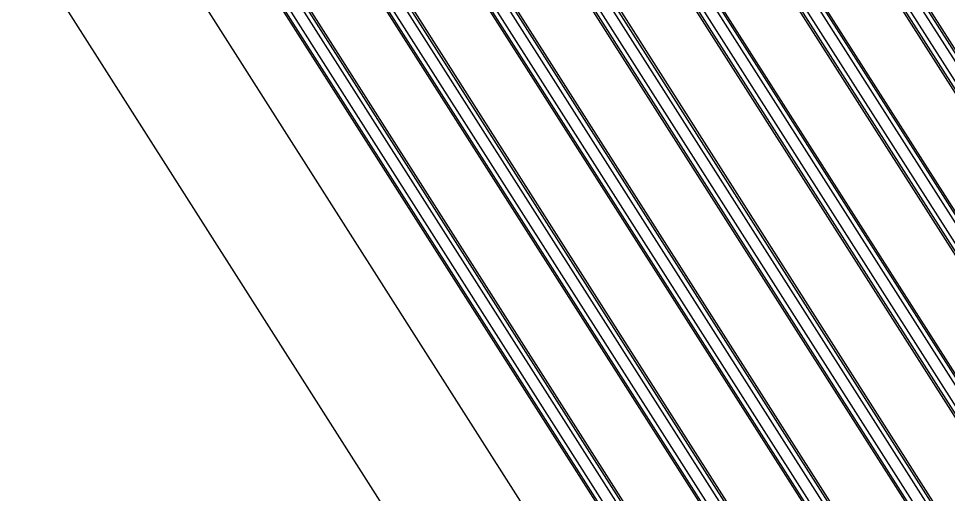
# Model space of a CAD drawing. Header units: millimetres. Extents: x 620 to 19791, y 2539 to 6969.
# Drawn here: x 15039.6 to 15126.1, y 4385.6 to 4429.8 of the extents above; entities that cross this region are included whole.
import ezdxf

# ---------------------------------------------------------------- set-up
doc = ezdxf.new("R2010")
doc.units = ezdxf.units.MM

# ---------------------------------------------------------------- blocks, each defined once
blk = doc.blocks.new('DTGFH')
at = {"color": 7, "linetype": 'Continuous'}
for p, q in [((9220.647, 4440.5), (9400.314, 4158.48)), ((9400.348, 4162.52), (9223.255, 4440.5)), ((9230.251, 4440.5), (9400.314, 4173.555)), ((9400.348, 4177.595), (9232.86, 4440.5)), ((9239.855, 4440.5), (9400.314, 4188.63)), ((9396.214, 4199.16), (9242.464, 4440.5)), ((9249.459, 4440.5), (9395.966, 4210.531)), ((9396.214, 4214.236), (9252.068, 4440.5)), ((9259.063, 4440.5), (9395.966, 4225.606)), ((9398.661, 4161.422), (9221.866, 4438.935)), ((9398.997, 4161.636), (9222.202, 4439.149)), ((9398.997, 4163.552), (9223.422, 4439.149)), ((9399.333, 4163.766), (9223.759, 4439.363)), ((9398.661, 4176.497), (9231.47, 4438.935)), ((9398.997, 4176.711), (9231.806, 4439.149)), ((9398.997, 4178.627), (9233.027, 4439.149)), ((9399.333, 4178.842), (9233.363, 4439.363)), ((9398.661, 4191.573), (9241.074, 4438.935)), ((9398.997, 4191.787), (9241.41, 4439.149)), ((9398.997, 4193.703), (9242.631, 4439.149)), ((9399.333, 4193.917), (9242.967, 4439.363)), ((9250.678, 4438.935), (9394.351, 4213.413)), ((9251.014, 4439.149), (9394.687, 4213.627)), ((9252.235, 4439.149), (9394.687, 4215.543)), ((9252.571, 4439.363), (9395.024, 4215.757)), ((9260.282, 4438.935), (9394.351, 4228.488)), ((9260.618, 4439.149), (9394.687, 4228.702)), ((9261.839, 4439.149), (9394.687, 4230.618)), ((9262.175, 4439.363), (9395.024, 4230.832)), ((9206.705, 4436.366), (9398.654, 4135.066)), ((9213.757, 4436.24), (9400.314, 4143.404)), ((9400.348, 4147.445), (9216.285, 4436.366)), ((9396.214, 4229.311), (9264.306, 4436.366)), ((9271.382, 4436.24), (9397.18, 4238.775)), ((9399.701, 4238.914), (9273.91, 4436.366)), ((9382.477, 4139.987), (9194.336, 4435.308)), ((9398.661, 4146.346), (9215.007, 4434.625)), ((9398.997, 4146.561), (9215.343, 4434.839)), ((9398.997, 4148.477), (9216.564, 4434.839)), ((9399.333, 4148.691), (9216.9, 4435.053)), ((9272.632, 4434.625), (9396.548, 4240.116)), ((9272.968, 4434.839), (9396.884, 4240.33)), ((9398.105, 4240.33), (9274.188, 4434.839)), ((9398.441, 4240.544), (9274.524, 4435.053))]:
    blk.add_line(p, q, dxfattribs=at)
blk = doc.blocks.new('*U116')
blk.add_blockref('DTGFH', (-9101.048, -4276.2))
blk = doc.blocks.new('*U117')
at = {"color": 0, "linetype": 'ByBlock', "lineweight": -2, "transparency": 16777216}
blk.add_blockref('*U116', (600, 337.5), dxfattribs=at)

msp = doc.modelspace()

# ---------------------------------------------------------------- block references
msp.add_blockref('*U117', (14326.96016, 3971.56341))

doc.saveas('drawing.dxf')
